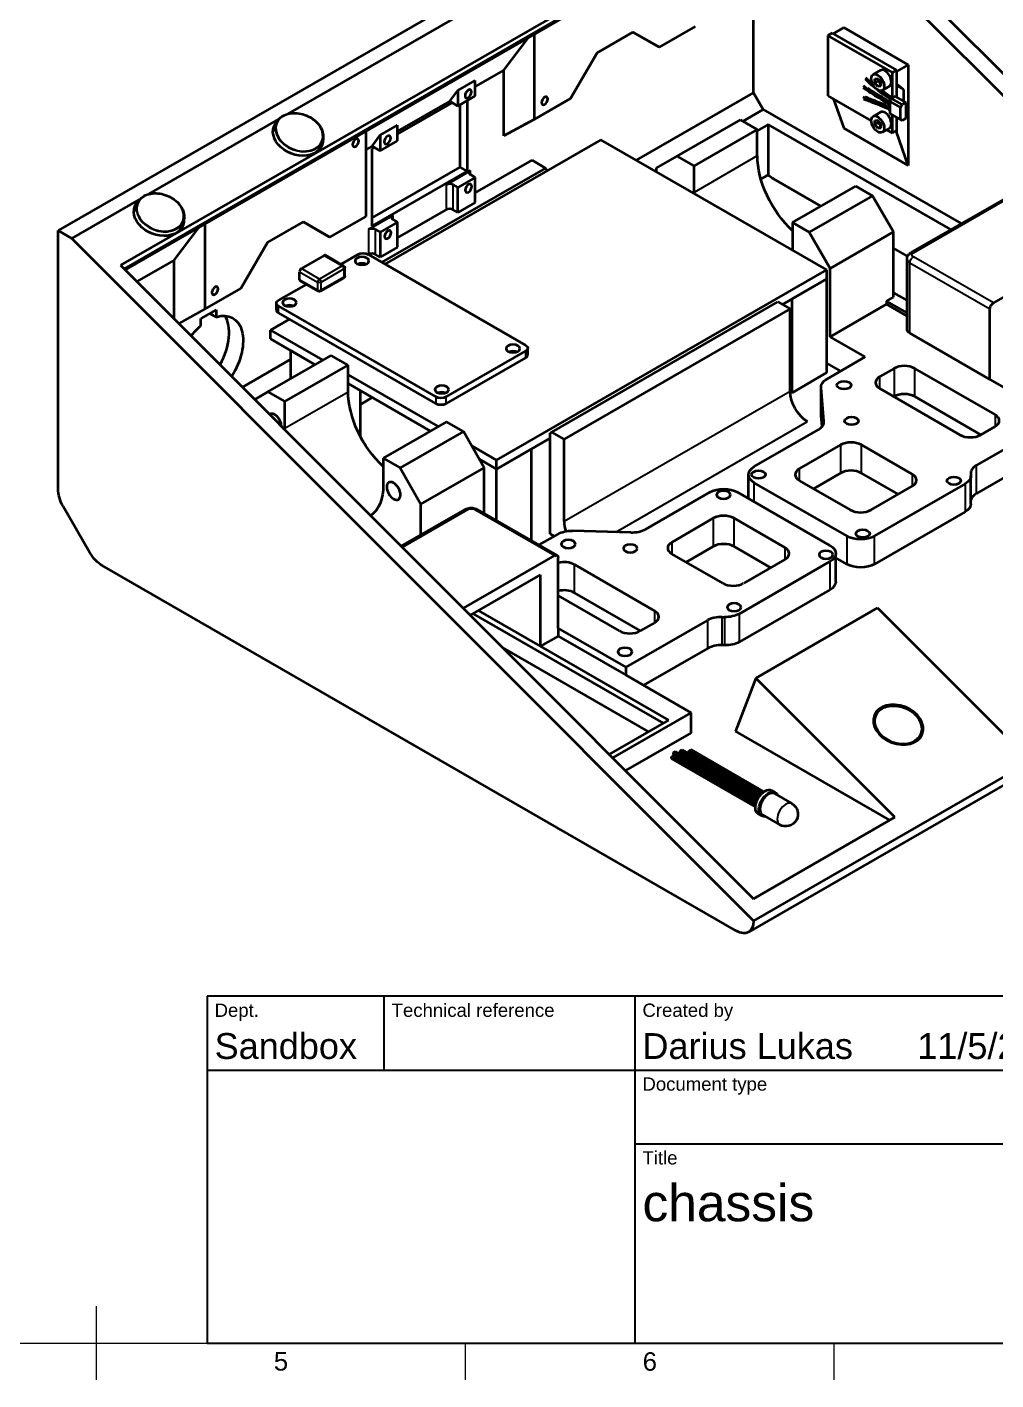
# Model space of a CAD drawing. Header units: millimetres. Extents: x 0 to 420, y 0 to 297.
# Drawn here: x 205.6 to 336.9, y 5 to 188.3 of the extents above; entities that cross this region are included whole.
import ezdxf
from ezdxf.enums import TextEntityAlignment as Align

# ---------------------------------------------------------------- set-up
doc = ezdxf.new("R2010")
doc.units = ezdxf.units.MM
doc.header["$LTSCALE"] = 0.75
for name, color, linetype, lineweight in [('Border', 7, 'Continuous', 25), ('TitleBlock', 7, 'Continuous', 35), ('Visible', 7, 'Continuous', 50), ('Visible Narrow', 7, 'Continuous', 35)]:
    doc.layers.add(name, color=color, linetype=linetype, lineweight=lineweight)
doc.styles.add('FusionTitle', font='')
doc.styles.get('FusionTitle').set_extended_font_data('Arial Unicode MS')

# ---------------------------------------------------------------- blocks, each defined once
blk = doc.blocks.new('ISO_A3_SHEET')
at = {"layer": 'Border'}
for p, q in [((215, 5), (215, 15)), ((20, 10), (410, 10)), ((265, 5), (265, 10)), ((315, 5), (315, 10))]:
    blk.add_line(p, q, dxfattribs=at)
at = {"layer": 'Border', "style": 'FusionTitle'}
for s, p in [('5', (240, 7.5)), ('6', (290, 7.5))]:
    blk.add_text(s, height=2.5, dxfattribs=at).set_placement(p, align=Align.MIDDLE)
blk = doc.blocks.new('ISO_TITLEBLOCK')
at = {"layer": 'TitleBlock'}
for p, q in [((0, 47), (-180, 47)), ((-180, 47), (-180, 0)), ((-156, 37), (-156, 47)), ((-122, 0), (-122, 47)), ((-61, 0), (-61, 47)), ((0, 0), (0, 47)), ((-180, 37), (0, 37)), ((-122, 27), (0, 27)), ((-61, 10), (0, 10)), ((-51, 0), (-51, 10)), ((-15, 0), (-15, 10)), ((-180, 0), (0, 0))]:
    blk.add_line(p, q, dxfattribs=at)
at = {"layer": 'TitleBlock', "style": 'FusionTitle'}
for s, p in [('Dept.', (-179, 46)), ('Technical reference', (-155, 46)), ('Created by', (-121, 46)), ('Approved by', (-60, 46)), ('Document type', (-121, 36)), ('Document status', (-60, 36)), ('Title', (-121, 26)), ('DWG No.', (-60, 26)), ('Rev.', (-60, 9)), ('Date of issue', (-50, 9)), ('Sheet', (-14, 9))]:
    blk.add_text(s, height=1.8, dxfattribs=at).set_placement(p, align=Align.TOP_LEFT)
for tag, p, height in [('DEPT', (-179, 38.5), 3.5), ('TECHNICAL_REFERENCE', (-155, 38.5), 3.5), ('CREATED_BY', (-121, 38.5), 3.5), ('APPROVED_BY', (-60, 38.5), 3.5), ('DOCUMENT_TYPE', (-121, 28.5), 3.5), ('DOCUMENT_STATUS', (-60, 28.5), 3.5), ('TITLE_1', (-121, 16.5), 5), ('TITLE_2', (-121, 9), 5), ('TITLE_3', (-121, 1.5), 5), ('DATE_OF_ISSUE', (-50, 1.5), 3.5)]:
    blk.add_attdef(tag, p, '', height=height, dxfattribs=at)
for tag, p in [('CREATED_DATE', (-62, 38.5)), ('APPROVED_DATE', (-1, 38.5))]:
    blk.add_attdef(tag, text='', height=3.5, dxfattribs=at).set_placement(p, align=Align.RIGHT)
for tag, height, p in [('DRAWING_NUMBER', 5, (-30.5, 16.6)), ('REV', 3.5, (-56, 3.1)), ('SHEET', 3.5, (-7.5, 3.1))]:
    blk.add_attdef(tag, text='', height=height, dxfattribs=at).set_placement(p, align=Align.MIDDLE)

msp = doc.modelspace()

# ---------------------------------------------------------------- linework, layer by layer
at = {"layer": 'Visible', "extrusion": (0.707107, -0.407196, 0.578093)}
for p, q in [((304.06, 215.06, -62.48), (209.78, 160.77, 14.6)), ((305.94, 213.97, -60.94), (398.34, 121.53, -13.04)), ((308.77, 208.17, -56.96), (218.26, 156.05, 17.04)), ((309.17, 207.66, -56.83), (218.74, 155.58, 17.11)), ((308.86, 207.24, -57.5), (218.88, 155.43, 16.06)), ((394.57, 122.33, -12.48), (308.77, 208.17, -56.96)), ((304.06, 179.43, -82.97), (304.06, 201.99, -67.08)), ((240.98, 176.57, -7.83), (277.41, 197.54, -37.61)), ((274.34, 187.37, -30.92), (274.34, 175.82, -39.05)), ((282.84, 184.86, -43.08), (287.71, 187.66, -47.07)), ((291.17, 185.64, -62.83), (287.7, 187.66, -57.16)), ((287.71, 187.66, -47.07), (291.3, 185.59, -52.91)), ((291.3, 185.59, -52.91), (296.21, 188.42, -56.93)), ((314.7, 187.52, -60.37), (314.14, 187.19, -59.91)), ((322.88, 182.15, -52.76), (314.14, 187.19, -59.91)), ((314.14, 187.19, -59.91), (314.14, 179.01, -65.67)), ((314.7, 187.52, -60.37), (323.45, 182.48, -53.23)), ((316.28, 188.25, -61.8), (314.86, 187.43, -60.64)), ((316.28, 188.25, -61.8), (325.03, 183.21, -54.65)), ((270.21, 182.5, -39.41), (273.59, 186.94, -32.14)), ((291.29, 185.59, -52.92), (291.17, 185.64, -62.83)), ((291.29, 185.59, -52.92), (291.3, 185.59, -52.91)), ((279.26, 178.65, -43.07), (282.84, 184.86, -43.08)), ((270.21, 182.5, -39.41), (266.34, 180.27, -36.25)), ((270.21, 173.57, -45.7), (270.21, 182.5, -39.41)), ((321.25, 182.47, -54.54), (320.27, 181.9, -53.74)), ((323.45, 182.48, -53.23), (322.88, 182.15, -52.76)), ((322.88, 178.72, -55.18), (322.88, 182.15, -52.76)), ((325.03, 183.21, -54.65), (323.45, 182.3, -53.36)), ((323.45, 182.48, -53.23), (323.45, 178.83, -55.8)), ((325.03, 183.21, -54.65), (325.03, 169.58, -64.26)), ((262.87, 178.27, -33.41), (263.99, 179.73, -31.02)), ((263.99, 179.73, -31.02), (266.34, 181.09, -32.94)), ((263.99, 179.73, -31.02), (263.99, 177.63, -32.5)), ((266.34, 178.99, -34.42), (266.34, 181.09, -32.94)), ((320.48, 181.33, -53.88), (320.89, 181.37, -53.35)), ((320.48, 180.79, -54.26), (320.48, 181.33, -53.88)), ((320.48, 180.79, -54.26), (320.95, 181.06, -54.65)), ((320.89, 180.28, -54.12), (320.48, 180.79, -54.26)), ((320.89, 181.37, -53.35), (321.3, 180.86, -53.21)), ((320.89, 180.28, -54.12), (321.3, 180.51, -54.46)), ((321.3, 180.32, -53.6), (320.89, 180.28, -54.12)), ((320.95, 181.06, -54.65), (320.95, 181.29, -54.49)), ((321.3, 180.63, -54.53), (320.95, 181.06, -54.65)), ((321.3, 180.86, -53.21), (321.3, 180.32, -53.6)), ((322.49, 180.31, -54.54), (321.51, 179.75, -53.74)), ((323.52, 180.53, -54.7), (323.45, 180.49, -54.64)), ((323.45, 180.4, -56.95), (324.37, 179.88, -56.2)), ((324.37, 179.88, -56.2), (323.52, 180.53, -54.7)), ((324.37, 179.88, -56.2), (324.37, 178.3, -57.31)), ((262.87, 178.27, -33.41), (255.81, 174.2, -27.63)), ((255.81, 173.83, -27.9), (263.2, 178.08, -33.94)), ((262.87, 178.27, -33.41), (263.99, 177.63, -32.5)), ((263.99, 177.63, -32.5), (266.34, 178.99, -34.42)), ((265.23, 178.35, -36.24), (265.23, 168.81, -42.95)), ((274.34, 175.82, -39.05), (279.26, 178.65, -43.07)), ((288.18, 170.29, -69.99), (304.06, 179.43, -82.97)), ((304.06, 179.43, -82.97), (305.38, 177.14, -82.96)), ((314.14, 179.01, -65.67), (320.02, 175.62, -60.87)), ((314.9, 178.57, -66.93), (316.28, 174.61, -71.4)), ((322.78, 178.66, -54.18), (322.55, 178.25, -54.18)), ((322.55, 178.25, -54.18), (323.99, 177.42, -53)), ((322.55, 178.25, -54.18), (322.55, 176.62, -55.33)), ((323.26, 178.93, -54.57), (322.78, 178.66, -54.18)), ((324.22, 177.83, -53.01), (322.78, 178.66, -54.18)), ((323.26, 178.93, -54.57), (324.7, 178.11, -53.39)), ((323.99, 177.42, -53), (324.22, 177.83, -53.01)), ((324.7, 178.11, -53.39), (324.22, 177.83, -53.01)), ((324.7, 178.11, -53.39), (324.7, 175.93, -54.93)), ((264.29, 169.36, -43.72), (264.29, 177.8, -37.77)), ((302.66, 175.57, -80.74), (305.38, 177.14, -82.96)), ((305.38, 177.14, -82.96), (332.21, 161.69, -61.03)), ((321.26, 176.79, -58.53), (320.28, 176.23, -57.73)), ((323.99, 175.79, -54.15), (322.55, 176.62, -55.33)), ((322.55, 176.62, -55.33), (322.78, 176.49, -55.71)), ((322.78, 176.49, -55.71), (324.22, 175.66, -54.54)), ((322.88, 173.97, -58.53), (322.88, 176.43, -56.8)), ((323.45, 176.1, -57.72), (323.45, 174.3, -58.99)), ((323.99, 175.79, -54.15), (323.99, 177.42, -53)), ((222.13, 165.71, 7.58), (239.7, 175.83, -6.78)), ((239.35, 175.26, -5.26), (238.95, 174.24, -6.45)), ((251.53, 162.68, -20.4), (251.53, 174.23, -12.27)), ((253.45, 173.67, -22.4), (255.81, 175.02, -24.33)), ((255.81, 172.92, -25.81), (255.81, 175.02, -24.33)), ((274.34, 175.82, -39.06), (270.21, 173.57, -45.7)), ((274.34, 175.82, -39.06), (274.34, 175.82, -39.05)), ((293.71, 170.84, -48.33), (302.29, 175.78, -55.35)), ((304.57, 174.47, -53.48), (295.99, 169.53, -46.46)), ((302.29, 175.78, -55.35), (304.57, 174.47, -53.48)), ((306.05, 175.14, -80.13), (304.57, 174.29, -78.93)), ((304.57, 170.86, -56.02), (304.57, 174.47, -53.48)), ((306.05, 175.14, -80.13), (306.05, 168.29, -84.96)), ((330.81, 160.88, -59.89), (306.05, 175.14, -80.13)), ((316.28, 174.61, -71.4), (325.02, 169.58, -64.25)), ((320.49, 175.66, -57.87), (320.9, 175.7, -57.34)), ((320.49, 175.11, -58.25), (320.49, 175.66, -57.87)), ((320.49, 175.11, -58.25), (320.96, 175.39, -58.64)), ((320.9, 174.61, -58.11), (320.49, 175.11, -58.25)), ((320.9, 175.7, -57.34), (321.3, 175.19, -57.2)), ((320.9, 174.61, -58.11), (321.3, 174.84, -58.44)), ((321.3, 174.64, -57.58), (320.9, 174.61, -58.11)), ((320.96, 175.39, -58.64), (320.96, 175.62, -58.47)), ((321.3, 174.96, -58.52), (320.96, 175.39, -58.64)), ((321.3, 175.19, -57.2), (321.3, 174.64, -57.58)), ((322.5, 174.64, -58.53), (321.52, 174.07, -57.73)), ((322.11, 174.42, -59.16), (322.88, 173.97, -58.53)), ((323.45, 174.3, -58.99), (322.88, 173.97, -58.53)), ((323.44, 174.12, -59.12), (323.29, 174.21, -59.25)), ((323.44, 174.3, -59), (323.44, 174.12, -59.12)), ((324.22, 175.66, -54.54), (323.99, 175.79, -54.15)), ((324.7, 175.93, -54.93), (324.22, 175.66, -54.54)), ((245.59, 172.83, -5.26), (245.2, 171.81, -6.45)), ((252.34, 172.21, -24.79), (253.45, 173.67, -22.4)), ((253.45, 173.67, -22.4), (253.45, 171.56, -23.88)), ((253.45, 171.56, -23.88), (255.81, 172.92, -25.81)), ((283.37, 173.06, -56.65), (254.09, 156.2, -32.71)), ((314.01, 155.42, -31.59), (283.37, 173.06, -56.65)), ((325.02, 169.58, -64.25), (323.44, 174.12, -59.12)), ((252.34, 172.21, -24.79), (251.53, 171.74, -24.13)), ((252.34, 172.21, -24.79), (253.45, 171.56, -23.88)), ((252.34, 171.83, -25.06), (252.67, 172.02, -25.33)), ((252.34, 161.39, -32.41), (252.34, 171.83, -25.06)), ((290.88, 169.2, -52.94), (293.71, 170.84, -48.33)), ((295.99, 169.53, -46.46), (293.71, 170.84, -48.33)), ((252.34, 162.48, -33.95), (264.29, 169.36, -43.72)), ((265.23, 168.81, -42.95), (252.34, 161.39, -32.41)), ((275.87, 169.23, -51.21), (253.67, 156.45, -33.06)), ((262.4, 166.97, -40.79), (265.7, 168.87, -43.49)), ((265.23, 168.81, -42.95), (264.29, 169.36, -43.72)), ((266.34, 165.85, -46.41), (274.05, 170.28, -52.7)), ((274.05, 170.28, -52.7), (275.87, 169.23, -51.21)), ((276.08, 168.87, -51.21), (275.87, 169.23, -51.21)), ((290.88, 169.2, -52.94), (290.88, 168.73, -53.27)), ((295.99, 165.92, -49), (295.99, 169.53, -46.46)), ((325.03, 169.58, -64.26), (325.02, 169.58, -64.25)), ((263.34, 166.97, -40.79), (263.99, 166.6, -40.27)), ((266.34, 167.96, -42.2), (263.99, 166.6, -40.27)), ((265.7, 168.33, -42.72), (266.34, 167.96, -42.2)), ((266.34, 164.56, -44.58), (266.34, 167.96, -42.2)), ((305.05, 167.71, -84.14), (306.05, 168.29, -84.96)), ((313.19, 164.06, -79.22), (306.75, 167.76, -84.48)), ((263.99, 163.21, -42.66), (263.99, 166.6, -40.27)), ((309.34, 161.84, -35.55), (317.92, 166.78, -42.57)), ((320.2, 165.47, -40.7), (311.62, 160.53, -33.68)), ((317.92, 166.78, -42.57), (320.2, 165.47, -40.7)), ((323.03, 160.57, -40.69), (320.2, 165.47, -40.7)), ((340.45, 166.43, -47.61), (325.4, 157.77, -35.31)), ((211.66, 159.68, 16.14), (220.84, 164.97, 8.63)), ((220.49, 164.4, 10.16), (220.1, 163.38, 8.96)), ((255.81, 159.78, -37.79), (262.4, 163.58, -43.18)), ((263.99, 163.21, -42.66), (263.34, 163.58, -43.18)), ((266.34, 164.56, -44.58), (263.99, 163.21, -42.66)), ((226.74, 161.97, 10.16), (226.34, 160.95, 8.96)), ((229.66, 161.63, 5.61), (229.66, 150.09, -2.52)), ((238.15, 159.13, -6.55), (243.03, 161.93, -10.54)), ((246.49, 159.91, -26.3), (243.01, 161.92, -20.63)), ((243.03, 161.93, -10.54), (246.61, 159.85, -16.38)), ((246.61, 159.85, -16.38), (251.53, 162.68, -20.4)), ((251.87, 160.9, -32.18), (255.17, 162.8, -34.88)), ((255.81, 161.89, -33.58), (253.45, 160.53, -31.66)), ((255.17, 162.26, -34.11), (255.81, 161.89, -33.58)), ((255.81, 158.5, -35.97), (255.81, 161.89, -33.58)), ((309.34, 161.84, -35.55), (309.34, 158.23, -38.09)), ((311.62, 160.53, -33.68), (309.34, 161.84, -35.55)), ((209.78, 125.71, -10.1), (209.78, 160.77, 14.6)), ((209.78, 160.77, 14.6), (211.66, 159.68, 16.14)), ((304.06, 67.23, 64.03), (211.66, 159.68, 16.14)), ((225.53, 156.76, -2.87), (228.91, 161.2, 4.39)), ((246.61, 159.85, -16.38), (246.49, 159.91, -26.3)), ((246.61, 159.85, -16.38), (246.61, 159.85, -16.38)), ((252.81, 160.9, -32.18), (253.45, 160.53, -31.66)), ((253.45, 160.53, -31.66), (253.45, 157.14, -34.04)), ((311.62, 160.53, -33.68), (314.45, 155.63, -33.67)), ((314.45, 155.63, -33.67), (323.03, 160.57, -40.69)), ((323.03, 151.74, -46.91), (323.03, 160.57, -40.69)), ((352.09, 159.88, -37.98), (336.57, 150.95, -25.29)), ((234.57, 152.92, -6.54), (238.15, 159.13, -6.55)), ((255.81, 158.5, -35.97), (253.45, 157.14, -34.04)), ((324.95, 157.28, -69.6), (323.03, 158.39, -71.17)), ((218.26, 156.05, 17.04), (304.06, 70.21, 61.52)), ((225.53, 156.76, -2.87), (220.46, 153.85, 1.27)), ((225.53, 148.78, -8.5), (225.53, 156.76, -2.87)), ((245.86, 157.38, -27.05), (242.76, 155.59, -24.51)), ((248.47, 155.99, -25.24), (246.03, 157.4, -27.24)), ((250.43, 157.5, -30.73), (248.14, 156.18, -28.86)), ((273.15, 145.23, -13.31), (251.84, 157.5, -30.73)), ((251.85, 157.5, -34.55), (251.87, 157.51, -34.57)), ((253.45, 157.14, -34.04), (252.81, 157.51, -34.57)), ((324.87, 147.38, -41.65), (324.87, 156.92, -34.93)), ((242.52, 154.08, -25.28), (242.52, 155.18, -24.51)), ((248.47, 154.31, -26.02), (245.37, 152.52, -23.48)), ((248.64, 154.59, -26.02), (248.64, 155.7, -25.24)), ((269.22, 129.63, 5.02), (314.01, 155.42, -31.59)), ((307.98, 150.74, -27.51), (314.01, 154.21, -32.44)), ((309.29, 151.5, -28.59), (314.01, 154.21, -32.44)), ((314.01, 154.21, -32.44), (314.01, 155.42, -31.59)), ((314.01, 141.5, -41.4), (314.01, 154.21, -32.44)), ((314.45, 146.36, -40.2), (314.45, 155.63, -33.67)), ((229.66, 150.09, -2.52), (234.57, 152.92, -6.54)), ((243.4, 153.46, -24.98), (239.68, 151.31, -21.94)), ((245.03, 152.52, -23.48), (242.59, 153.92, -25.48)), ((323.03, 152.33, -47.75), (324.87, 151.27, -46.25)), ((239.38, 150.01, -22), (239.38, 150.91, -21.36)), ((239.68, 150.5, -20.78), (260.98, 138.23, -3.36)), ((276.72, 133.45, -0.42), (307.36, 151.1, -25.47)), ((307.36, 151.1, -25.47), (309.01, 150.15, -24.12)), ((309.29, 138.78, -37.54), (309.29, 151.5, -28.59)), ((314.45, 146.36, -40.2), (322.09, 150.76, -46.45)), ((322.09, 151.2, -46.14), (323.03, 151.74, -46.91)), ((324.87, 149.6, -43.87), (322.09, 151.2, -46.14)), ((322.09, 151.2, -46.14), (322.09, 150.76, -46.45)), ((322.09, 150.76, -46.45), (324.87, 149.16, -44.17)), ((229.65, 150.09, -2.52), (226.14, 148.17, -8.18)), ((231.21, 150.02, -14.58), (229.13, 148.82, -12.88)), ((229.13, 147.85, -13.57), (229.13, 148.82, -12.88)), ((229.65, 150.09, -2.52), (229.66, 150.09, -2.52)), ((230.36, 149.53, -15.95), (231.21, 149.04, -15.26)), ((231.21, 150.02, -14.58), (231.21, 149.04, -15.26)), ((241.15, 148.75, -22.13), (238.58, 147.27, -20.03)), ((260.98, 137.33, -4), (239.68, 149.6, -21.42)), ((309.01, 150.15, -24.12), (278.37, 132.5, 0.93)), ((309.01, 138.96, -32), (309.01, 150.15, -24.12)), ((336.1, 140.59, -32.01), (336.1, 150.13, -25.29)), ((238.58, 146.07, -20.88), (238.58, 147.27, -20.03)), ((238.58, 147.27, -20.03), (245.68, 143.18, -14.23)), ((325.26, 146.84, -40.87), (336.1, 140.59, -32.01)), ((238.58, 146.07, -20.88), (244.64, 142.58, -15.93)), ((319.2, 143.62, -36.31), (314.45, 146.36, -40.2)), ((234.77, 139.53, -26.33), (241.33, 143.31, -31.69)), ((238.23, 138.89, -2.97), (246.81, 143.84, -9.99)), ((241.33, 144.49, -18.63), (244.64, 142.58, -15.93)), ((241.33, 140.68, -21.31), (241.33, 144.49, -18.63)), ((249.1, 142.52, -8.12), (246.81, 143.84, -9.99)), ((262.4, 138.23, -3.36), (273.15, 144.42, -12.15)), ((273.15, 143.52, -12.79), (262.4, 137.33, -4)), ((273.44, 143.93, -13.36), (273.44, 144.83, -12.73)), ((314, 140.62, -32.05), (319.2, 143.62, -36.31)), ((240.51, 137.58, -1.1), (249.1, 142.52, -8.12)), ((249.1, 138.91, -10.67), (249.1, 142.52, -8.12)), ((249.1, 141.22, -11.44), (261.31, 134.18, -1.45)), ((314.01, 141.5, -41.4), (309.29, 138.78, -37.54)), ((315.89, 141.72, -41.71), (314.01, 142.8, -43.25)), ((323.1, 142.07, -34.1), (321.17, 140.96, -32.53)), ((336.79, 135.81, -25.22), (325.93, 142.07, -34.1)), ((249.1, 140.02, -12.28), (260.27, 133.58, -3.15)), ((313.21, 135.72, -33.2), (313.21, 139.54, -30.51)), ((313.6, 134.91, -23.95), (313.22, 139.46, -30.41)), ((336.1, 140.59, -32.01), (345.31, 135.29, -24.48)), ((236.44, 137.86, -5.88), (238.23, 138.89, -2.97)), ((238.23, 138.89, -2.97), (240.51, 137.58, -1.1)), ((240.51, 133.97, -3.65), (240.51, 137.58, -1.1)), ((250.76, 132.85, -26.82), (250.76, 139.06, -22.45)), ((252.38, 138.13, -36.61), (250.76, 137.2, -35.29)), ((309.29, 138.78, -37.54), (309.01, 138.95, -37.78)), ((321.17, 139.33, -30.22), (332.04, 133.07, -21.34)), ((323.1, 138.25, -36.79), (323.07, 138.24, -36.77)), ((334.89, 133.09, -29.46), (325.93, 138.25, -36.79)), ((262.44, 134.84, 2.79), (253.86, 129.89, 9.81)), ((264.73, 133.52, 4.66), (262.44, 134.84, 2.79)), ((313.34, 134.18, -31), (313.22, 135.65, -33.1)), ((345.31, 135.29, -24.48), (334.28, 128.94, -15.47)), ((334.86, 133.07, -21.34), (336.79, 134.18, -22.91)), ((264.73, 133.52, 4.66), (256.14, 128.58, 11.67)), ((267.55, 128.62, 4.66), (264.73, 133.52, 4.66)), ((269.22, 128.43, 4.17), (276.48, 132.61, -1.76)), ((276.48, 133.32, -0.8), (276.72, 133.45, -0.42)), ((276.48, 119.67, -10.41), (276.48, 133.32, -0.8)), ((278.37, 132.5, 0.93), (276.72, 133.45, -0.42)), ((278.37, 121.31, -6.95), (278.37, 132.5, 0.93)), ((304.15, 128.76, -15.21), (312.82, 133.75, -22.3)), ((265.85, 131.57, 2.26), (269.22, 129.63, 5.02)), ((269.22, 128.43, 4.17), (273.94, 131.14, 0.32)), ((273.94, 118.74, -8.41), (273.94, 131.14, 0.32)), ((315.86, 131.7, -19.39), (310.28, 128.49, -14.83)), ((325.56, 127.74, -13.77), (318.69, 131.7, -19.39)), ((345.31, 131.48, -27.17), (334.28, 125.13, -18.15)), ((253.86, 129.89, 9.81), (256.14, 128.58, 11.67)), ((253.86, 129.89, 9.81), (253.86, 126.28, 7.26)), ((256.14, 128.58, 11.67), (258.97, 123.68, 11.68)), ((258.97, 123.68, 11.68), (267.55, 128.62, 4.66)), ((266.89, 129.77, 2.27), (269.22, 128.43, 4.17)), ((266.89, 129.77, 2.27), (269.22, 128.43, 4.17)), ((267.55, 122.42, 0.29), (267.55, 128.62, 4.66)), ((269.22, 128.43, 4.17), (269.22, 129.63, 5.02)), ((269.22, 121.46, -0.74), (269.22, 128.43, 4.17)), ((303.37, 124.43, -15.96), (303.37, 127.68, -13.67)), ((316.69, 119.37, -1.88), (304.15, 126.59, -12.13)), ((310.28, 126.86, -12.52), (317.16, 122.9, -6.89)), ((315.86, 127.89, -22.08), (312.18, 125.77, -19.07)), ((323.67, 125.02, -18), (318.69, 127.89, -22.08)), ((333.51, 127.78, -13.82), (333.52, 127.61, -13.57)), ((333.52, 123.72, -16.16), (333.52, 127.53, -13.47)), ((298.12, 125.29, -10.28), (289.45, 120.29, -3.19)), ((314.42, 118.07, -0.03), (301.89, 125.29, -10.28)), ((319.99, 122.9, -6.89), (325.56, 126.11, -11.45)), ((332.74, 126.45, -11.93), (320.46, 119.37, -1.88)), ((210.47, 123.39, -10.89), (214.09, 117.12, -10.88)), ((256.31, 117.98, 21.17), (264.98, 122.97, 14.08)), ((258.97, 119.51, 8.75), (258.97, 123.68, 11.68)), ((266.59, 122.97, 14.08), (277.43, 116.73, 22.95)), ((293.01, 118.54, -0.71), (298.59, 121.76, -5.27)), ((301.42, 121.76, -5.27), (308.29, 117.8, 0.35)), ((398.34, 121.53, -13.04), (304.06, 67.23, 64.03)), ((332.74, 122.63, -14.61), (320.46, 115.56, -4.57)), ((277.52, 119.62, -2.23), (274.97, 118.15, -0.15)), ((277.05, 119.35, -9.95), (276.48, 119.67, -10.41)), ((287.43, 119.85, -2.56), (279.53, 120.07, -2.87)), ((397.65, 119.98, -14.97), (303.37, 65.69, 62.11)), ((298.59, 117.94, -7.96), (294.91, 115.82, -4.95)), ((306.4, 115.07, -3.88), (301.42, 117.94, -7.96)), ((264.72, 109.57, 33.45), (277.1, 116.7, 23.33)), ((277.57, 106.89, 15.84), (277.57, 116.42, 22.56)), ((299.89, 112.96, 7.23), (293.01, 116.92, 1.6)), ((302.14, 108.82, 13.1), (314.42, 115.9, 3.05)), ((308.29, 116.17, 2.67), (302.72, 112.96, 7.23)), ((315.2, 113.17, -1.18), (315.2, 116.98, 1.51)), ((316.69, 115.56, -4.57), (315.2, 116.41, -5.78)), ((301.72, 65.85, 60.2), (215.75, 115.36, -10.08)), ((265.67, 108.62, 31.62), (275.18, 114.1, 23.84)), ((275.18, 104.42, 17.03), (275.18, 114.1, 23.84)), ((279.77, 115.48, 3.64), (290.63, 109.23, 12.52)), ((314.42, 112.08, 0.37), (302.14, 105.01, 10.41)), ((285.88, 106.49, 16.4), (277.57, 111.28, 9.61)), ((288.73, 106.51, 8.28), (279.77, 111.67, 0.95)), ((266.03, 108.82, 9.85), (291.81, 93.98, 30.93)), ((275.18, 104.42, 17.03), (266.78, 109.26, 10.16)), ((299.82, 108.38, 13.72), (300.12, 108.37, 13.73)), ((304.37, 100.11, 36.07), (320.87, 109.61, 22.58)), ((320.87, 109.61, 22.58), (339.73, 90.75, 32.35)), ((286.78, 101.58, 23.37), (277.57, 106.89, 15.84)), ((277.57, 106.89, 15.84), (277.57, 105.8, 15.07)), ((286.78, 101.58, 23.37), (297.81, 107.93, 14.36)), ((290.63, 107.6, 14.83), (288.7, 106.49, 16.4)), ((277.57, 105.8, 15.07), (275.18, 104.42, 17.03)), ((277.57, 105.8, 15.07), (286.78, 100.49, 22.6)), ((300.12, 104.56, 11.04), (299.82, 104.57, 11.03)), ((270.08, 104.2, 11.55), (289.82, 92.83, 27.69)), ((292.56, 94.41, 31.24), (275.18, 104.42, 17.03)), ((297.81, 104.12, 11.67), (289.15, 99.13, 18.75)), ((286.78, 100.49, 22.6), (286.78, 101.58, 23.37)), ((286.78, 100.49, 22.6), (295.6, 95.41, 29.81)), ((304.37, 100.11, 36.07), (301.6, 92.9, 27.6)), ((323.23, 81.24, 45.84), (304.37, 100.11, 36.07)), ((284.98, 89.3, 38.5), (295.6, 95.41, 29.81)), ((295.6, 92.69, 27.9), (295.6, 95.41, 29.81)), ((284.5, 89.77, 37.83), (292.56, 94.41, 31.24)), ((320.54, 94.96, 35), (320.3, 94.35, 34.28)), ((295.6, 92.69, 27.9), (286.71, 87.57, 35.17)), ((322.53, 80.84, 44.71), (301.6, 92.9, 27.6)), ((326.79, 92.53, 35), (326.55, 91.92, 34.28)), ((293.2, 90.02, 41.93), (293.46, 90.17, 41.72)), ((304.52, 83.5, 51.18), (293.2, 90.02, 41.93)), ((293.2, 89.76, 41.75), (293.2, 90.02, 41.93)), ((304.63, 83.73, 50.86), (293.46, 90.17, 41.72)), ((294.11, 90.23, 41.64), (294.37, 90.37, 41.43)), ((304.83, 84.05, 50.4), (294.11, 90.23, 41.64)), ((294.11, 89.96, 41.46), (294.11, 90.23, 41.64)), ((304.71, 83.86, 50.12), (294.11, 89.96, 41.46)), ((304.98, 84.26, 50.11), (294.37, 90.37, 41.43)), ((295.29, 90.27, 41.58), (295.55, 90.42, 41.37)), ((305.25, 84.54, 49.72), (295.29, 90.27, 41.58)), ((295.29, 90.01, 41.39), (295.29, 90.27, 41.58)), ((305.08, 84.37, 49.4), (295.29, 90.01, 41.39)), ((305.47, 84.71, 49.47), (295.55, 90.42, 41.37)), ((292.92, 89.46, 42.74), (293.18, 89.6, 42.53)), ((304.33, 82.88, 52.06), (292.92, 89.46, 42.74)), ((292.92, 89.19, 42.55), (292.92, 89.46, 42.74)), ((304.31, 82.64, 51.86), (292.92, 89.19, 42.55)), ((304.39, 83.14, 51.7), (293.18, 89.6, 42.53)), ((304.44, 83.29, 50.93), (293.2, 89.76, 41.75)), ((306.99, 84.62, 51.59), (306.52, 84.89, 51.21)), ((306.9, 84.45, 51.59), (309.25, 83.1, 53.51)), ((304.06, 70.21, 61.52), (323.23, 81.24, 45.84)), ((305.16, 81.43, 51.59), (304.69, 81.7, 51.21)), ((305.25, 81.59, 51.59), (307.6, 80.24, 53.51)), ((304.06, 67.21, 64.02), (304.06, 67.23, 64.03))]:
    msp.add_line(p, q, dxfattribs=at)
at = {"layer": 'Visible', "extrusion": (-0.707107, -0.407196, 0.578093)}
for centre in [(3.44, 169.07, -331.6), (8.35, 164.18, -331.6)]:
    msp.add_circle(centre, 1.24, dxfattribs=at)
at = {"layer": 'Visible', "extrusion": (-0.707107, 0.407196, -0.578093)}
for centre, radius in [((-287.8, -108.2, -95.55), 0.627), ((-292.15, -118.5, -99.82), 0.6), ((-274.44, -85.02, -99.82), 0.6), ((-276.91, -97.16, -95.55), 0.627), ((-276.72, -119.28, -95.55), 0.627), ((-265.84, -108.33, -95.55), 0.627), ((-247.55, -73.73, -99.82), 0.6)]:
    msp.add_circle(centre, radius, dxfattribs=at)
at = {"layer": 'Visible', "extrusion": (-2e-16, -0.817547, -0.575862)}
for centre, radius in [((250.98, -114.34, -111.07), 0.943), ((241.16, -104.52, -111.07), 0.943), ((271.45, -93.7, -111.07), 0.943), ((261.8, -84.05, -111.07), 0.943), ((299.98, -79.96, -96.51), 0.94), ((278.96, -68.38, -96.51), 0.967), ((287.36, -67.35, -96.51), 0.94), ((313.88, -65.85, -96.51), 0.94), ((301.42, -53.49, -96.51), 0.94), ((286.63, -43.01, -96.51), 0.967)]:
    msp.add_circle(centre, radius, dxfattribs=at)
at = {"layer": 'Visible', "extrusion": (2e-16, 0.817547, 0.575862)}
for centre, radius in [((-316.33, -105.75, 96.51), 0.967), ((-317.35, -97.34, 96.51), 0.94), ((-304.74, -84.73, 96.51), 0.94), ((-331.22, -83.28, 96.51), 0.94), ((-318.86, -70.82, 96.51), 0.94)]:
    msp.add_circle(centre, radius, dxfattribs=at)
at = {"layer": 'Visible', "extrusion": (0.707107, 0.407196, -0.578093)}
msp.add_circle((-18.65, 170.94, 226.73), 1.32, dxfattribs=at)
at = {"layer": 'Visible', "extrusion": (-0.243823, -0.626999, -0.739881)}
msp.add_circle((267.68, -127.89, -163.67), 3.48, dxfattribs=at)
at = {"layer": 'Visible', "extrusion": (-0.707107, -0.407196, 0.578093)}
for centre, radius, start, end in [((3.44, 169.07, -332.99), 1.24, 360, 180), ((8.35, 164.18, -332.99), 1.24, 360, 180), ((36.14, 171.14, -250.25), 3.33, 225.1108, 250.7798)]:
    msp.add_arc(centre, radius, start, end, dxfattribs=at)
at = {"layer": 'Visible', "extrusion": (-0.243823, -0.626999, -0.739881)}
for centre, radius, start, end in [((162.91, -188.57, -163.67), 3.5, 341.1347, 198.8653), ((162.91, -188.57, -162.67), 3.5, 187.4634, 196.835), ((162.91, -188.57, -162.67), 3.5, 343.165, 352.5366), ((149.27, -165.66, -163.67), 3.5, 341.1347, 198.8653), ((149.27, -165.66, -162.67), 3.5, 187.4634, 196.835), ((149.27, -165.66, -162.67), 3.5, 343.165, 352.5366), ((267.68, -127.89, -161.9), 3.48, 193.331, 195.9039), ((267.68, -127.89, -161.9), 3.48, 344.0961, 346.669)]:
    msp.add_arc(centre, radius, start, end, dxfattribs=at)
at = {"layer": 'Visible', "extrusion": (0.707107, 0.407196, -0.578093)}
for centre, radius, start, end in [((-10.59, 162.85, 317.33), 9.44, 241.536, 314.8892), ((-5.34, 135.49, 334.05), 3.33, 224.8892, 242.1701), ((-10.59, 162.85, 305.19), 9.44, 313.9587, 314.8892), ((-10.59, 162.85, 305.19), 9.44, 134.8892, 135.8197), ((-10.59, 162.85, 238.87), 9.44, 241.536, 314.8892), ((-36.14, 171.14, 293.59), 3.33, 224.8892, 314.8892), ((-2.52, 154.75, 226.73), 1.32, 356.3349, 133.7848), ((-10.59, 162.85, 226.73), 9.44, 313.5365, 314.8892), ((1.9, 135.48, 205.36), 3.33, 269.8892, 314.8892), ((-10.59, 162.85, 226.73), 9.44, 134.8892, 176.5832), ((-5.34, 135.49, 205.36), 3.33, 224.8892, 269.8892), ((-91.16, 221.61, 205.36), 3.31, 134.8892, 224.8892)]:
    msp.add_arc(centre, radius, start, end, dxfattribs=at)
at = {"layer": 'Visible', "extrusion": (-8.3e-15, 0.817547, 0.575862)}
msp.add_arc((-266.17, -132.33, 113.01), 0.667, 315, 45, dxfattribs=at)
at = {"layer": 'Visible', "extrusion": (2e-16, 0.817547, 0.575862)}
for centre, radius, start, end in [((-262.87, -129.03, 113.01), 0.667, 225, 315), ((-262.87, -129.03, 108.87), 0.667, 225, 315), ((-255.64, -121.79, 113.01), 0.667, 315, 45), ((-252.34, -118.49, 113.01), 0.667, 225, 315), ((-250.98, -114.34, 109.97), 0.943, 235.8669, 304.1331), ((-252.34, -118.49, 108.87), 0.667, 225, 315), ((-241.16, -104.52, 109.97), 0.943, 235.8669, 304.1331), ((-240.38, -104.37, 109.97), 1, 0, 45), ((-271.45, -93.7, 109.97), 0.943, 235.8669, 304.1331), ((-272.44, -93.81, 109.97), 1, 135, 180), ((-324.51, -108.27, 96.51), 2, 225, 315), ((-322.59, -106.35, 96.51), 2, 315, 45), ((-261.8, -84.05, 109.97), 0.943, 235.8669, 304.1331), ((-324.51, -108.27, 91.84), 2, 225, 315), ((-261.69, -83.06, 109.97), 1, 45, 135), ((-335.37, -97.41, 96.51), 2, 135, 225), ((-310.94, -97.14, 96.51), 2.67, 135, 182.7665), ((-317.27, -90.28, 96.51), 2, 225, 315), ((-333.45, -95.49, 96.51), 2, 45, 135), ((-311.7, -84.7, 96.51), 2, 315, 45), ((-317.27, -90.28, 91.84), 2, 225, 315), ((-336.17, -85.01, 96.51), 2.67, 315, 2.7665), ((-324.15, -83.4, 96.51), 2, 135, 225), ((-336.17, -85.01, 91.84), 2.67, 315, 352.8342), ((-318.57, -77.82, 96.51), 2, 45, 135), ((-300, -73.01, 96.51), 2, 225, 315), ((-287.56, -73.77, 96.51), 2.67, 87.2335, 135), ((-294.42, -67.43, 96.51), 2, 315, 45), ((-300, -73.01, 91.84), 2, 225, 315), ((-306.88, -66.13, 96.51), 2, 135, 225), ((-278.35, -62.11, 96.51), 2, 225, 292.9869), ((-278.35, -62.11, 91.84), 2, 225, 292.9869), ((-301.3, -60.55, 96.51), 2, 45, 135), ((-289.21, -51.25, 96.51), 2, 135, 225), ((-299.69, -48.53, 96.51), 2.67, 267.2335, 315), ((-287.29, -49.33, 96.51), 2, 45, 135), ((-299.69, -48.53, 91.84), 2.67, 267.2335, 315)]:
    msp.add_arc(centre, radius, start, end, dxfattribs=at)
at = {"layer": 'Visible', "extrusion": (-2e-16, -0.817547, -0.575862)}
for centre, radius, start, end in [((251.13, -115.11, -111.07), 1, 225, 315), ((240.38, -104.37, -111.07), 1, 135, 225), ((326.2, -118.92, -96.51), 1.33, 135, 180), ((272.44, -93.81, -111.07), 1, 315, 45), ((315.88, -105.3, -96.51), 2.67, 177.2335, 225), ((261.69, -83.06, -111.07), 1, 45, 135), ((315.88, -105.3, -91.84), 2.67, 177.2335, 180), ((306.04, -84.7, -96.51), 2.67, 135, 225), ((330.86, -84.45, -96.51), 2.67, 357.2335, 45), ((300, -78.66, -96.51), 2.67, 225, 315), ((330.86, -84.45, -91.84), 2.67, 360, 45), ((279.4, -68.82, -96.51), 2.67, 225, 272.7665), ((318.57, -72.17, -96.51), 2.67, 45, 135), ((312.54, -66.13, -96.51), 2.67, 315, 45), ((318.57, -72.17, -91.84), 2.67, 45, 135), ((312.54, -66.13, -91.84), 2.67, 360, 45), ((300.25, -53.85, -96.51), 2.67, 45, 92.7665), ((300.25, -53.85, -91.84), 2.67, 45, 92.7665)]:
    msp.add_arc(centre, radius, start, end, dxfattribs=at)
at = {"layer": 'Visible', "extrusion": (0.707107, -0.407196, 0.578093)}
for centre, radius, start, end in [((258.84, -100.07, 94.13), 0.333, 360, 44.8892), ((255.74, -96.96, 94.13), 0.333, 44.8892, 134.8892), ((254.78, -97.91, 94.13), 0.333, 134.8892, 180), ((238.92, -88.81, 91.31), 6.63, 272.3361, 343.5179), ((224.69, -87.29, 212.45), 1.65, 360, 180)]:
    msp.add_arc(centre, radius, start, end, dxfattribs=at)
at = {"layer": 'Visible', "extrusion": (1e-15, -3.9e-15, -1)}
msp.add_arc((-248.31, 155.7, 25.24), 0.333, 119.936, 180, dxfattribs=at)
at = {"layer": 'Visible', "extrusion": (3e-15, -1.5e-15, -1)}
msp.add_arc((-248.31, 154.59, 26.02), 0.333, 180, 240.064, dxfattribs=at)
at = {"layer": 'Visible', "extrusion": (2.9e-15, -2.2e-15, -1)}
msp.add_arc((-245.2, 152.81, 23.48), 0.333, 240.064, 299.936, dxfattribs=at)
at = {"layer": 'Visible', "extrusion": (-0.707107, 0.407196, -0.578093)}
for centre, radius, start, end in [((-298.3, -146.18, -161.91), 0.667, 45.1108, 135.1108), ((-238.92, -88.81, -93.98), 6.63, 147.8848, 272.7273), ((-238.92, -88.81, -93.98), 6.63, 104.9806, 122.3368), ((-238.94, -86.59, -161.91), 0.667, 135.1108, 225.1108), ((-224.69, -87.29, -211.78), 1.84, 0, 180), ((-224.69, -87.29, -212.45), 1.84, 333.7327, 206.2673)]:
    msp.add_arc(centre, radius, start, end, dxfattribs=at)
at = {"layer": 'Visible', "extrusion": (-1.5e-15, -2.4e-15, -1)}
msp.add_arc((-308.43, 81.67, -53.51), 1.65, 119.936, 299.936, dxfattribs=at)
at = {"layer": 'Visible'}
for points, knots in [([(322.55, 178.01, -55.26), (322.5, 178.04, -55.29), (322.45, 178.07, -55.33), (322.41, 178.1, -55.36), (322.14, 178.27, -55.56), (321.93, 178.39, -55.71), (321.67, 178.55, -55.94), (321.47, 178.68, -56.11), (321.25, 178.82, -56.33), (321.02, 178.96, -56.55), (320.68, 179.17, -56.88), (320.32, 179.36, -57.22), (319.96, 179.6, -57.61), (319.64, 179.8, -57.96), (319.31, 180.05, -58.36), (318.96, 180.35, -58.83)], [0.0907259, 0.0907259, 0.0907259, 0.0907259, 0.1296366, 0.1296366, 0.1296366, 0.3525754, 0.3525754, 0.3525754, 0.5184096, 0.5184096, 0.5184096, 0.762146, 0.762146, 0.762146, 0.9771072, 0.9771072, 0.9771072, 0.9771072]), ([(322.55, 177.78, -55.42), (322.5, 177.81, -55.46), (322.45, 177.84, -55.49), (322.41, 177.87, -55.53), (322.15, 178.03, -55.72), (321.94, 178.15, -55.87), (321.68, 178.31, -56.1), (321.49, 178.43, -56.26), (321.27, 178.57, -56.47), (321.04, 178.72, -56.7), (320.7, 178.92, -57.02), (320.35, 179.11, -57.35), (319.99, 179.35, -57.75), (319.66, 179.55, -58.1), (319.33, 179.8, -58.51), (318.97, 180.11, -58.99)], [0.091312, 0.091312, 0.091312, 0.091312, 0.1296366, 0.1296366, 0.1296366, 0.3525754, 0.3525754, 0.3525754, 0.5184096, 0.5184096, 0.5184096, 0.762146, 0.762146, 0.762146, 0.9792712, 0.9792712, 0.9792712, 0.9792712]), ([(322.68, 178.48, -54.77), (322.58, 178.56, -54.83), (322.46, 178.65, -54.92), (322.33, 178.74, -55.03), (321.59, 179.27, -55.63), (320.39, 179.99, -56.79), (319.25, 181.28, -57.82)], [0.1293878, 0.1293878, 0.1293878, 0.1293878, 0.2561445, 0.2561445, 0.2561445, 0.9828729, 0.9828729, 0.9828729, 0.9828729]), ([(322.55, 178.16, -55.44), (322.54, 178.16, -55.45), (322.53, 178.17, -55.46), (322.52, 178.17, -55.46), (322.26, 178.34, -55.66), (322.05, 178.46, -55.81), (321.79, 178.62, -56.04), (321.6, 178.74, -56.21), (321.38, 178.88, -56.42), (321.14, 179.03, -56.64), (320.8, 179.24, -56.97), (320.45, 179.43, -57.31), (320.09, 179.66, -57.7), (319.91, 179.77, -57.89), (319.73, 179.9, -58.11), (319.54, 180.05, -58.34)], [0.1220209, 0.1220209, 0.1220209, 0.1220209, 0.1296366, 0.1296366, 0.1296366, 0.3525754, 0.3525754, 0.3525754, 0.5184096, 0.5184096, 0.5184096, 0.762146, 0.762146, 0.762146, 0.8852776, 0.8852776, 0.8852776, 0.8852776]), ([(322.76, 178.62, -54.56), (322.62, 178.75, -54.65), (322.46, 178.87, -54.78), (322.27, 179, -54.94), (321.98, 179.2, -55.17), (321.65, 179.42, -55.47), (321.28, 179.69, -55.81)], [0.0727914, 0.0727914, 0.0727914, 0.0727914, 0.2561445, 0.2561445, 0.2561445, 0.5235755, 0.5235755, 0.5235755, 0.5235755]), ([(322.86, 178.71, -54.67), (322.73, 178.82, -54.76), (322.57, 178.94, -54.88), (322.39, 179.06, -55.03), (322.12, 179.25, -55.25), (321.8, 179.47, -55.54), (321.45, 179.72, -55.86)], [0.0809207, 0.0809207, 0.0809207, 0.0809207, 0.2561445, 0.2561445, 0.2561445, 0.5129724, 0.5129724, 0.5129724, 0.5129724]), ([(322.55, 177.28, -55.77), (322.51, 177.31, -55.8), (322.46, 177.33, -55.83), (322.41, 177.36, -55.87), (322.07, 177.56, -56.15), (321.61, 177.79, -56.52), (321.17, 177.97, -56.98), (320.84, 178.1, -57.31), (320.5, 178.21, -57.69), (320.16, 178.34, -58.04), (319.91, 178.44, -58.31), (319.65, 178.54, -58.57), (319.46, 178.62, -58.8), (319.32, 178.68, -58.97), (319.21, 178.73, -59.13), (319.15, 178.75, -59.28), (319.1, 178.77, -59.39), (319.08, 178.77, -59.49), (319.06, 178.78, -59.58), (319.03, 178.79, -59.7), (319, 178.8, -59.8), (318.94, 178.83, -59.93)], [0.1000626, 0.1000626, 0.1000626, 0.1000626, 0.1296366, 0.1296366, 0.1296366, 0.3525754, 0.3525754, 0.3525754, 0.5184096, 0.5184096, 0.5184096, 0.6417663, 0.6417663, 0.6417663, 0.7335259, 0.7335259, 0.7335259, 0.8017818, 0.8017818, 0.8017818, 0.89392, 0.89392, 0.89392, 0.89392]), ([(322.55, 177.05, -55.93), (322.51, 177.07, -55.96), (322.47, 177.1, -55.99), (322.43, 177.12, -56.03), (322.09, 177.32, -56.3), (321.65, 177.54, -56.66), (321.22, 177.71, -57.1), (320.9, 177.84, -57.42), (320.56, 177.95, -57.8), (320.22, 178.08, -58.16), (319.96, 178.18, -58.43), (319.7, 178.29, -58.69), (319.52, 178.37, -58.91), (319.38, 178.42, -59.07), (319.28, 178.46, -59.21), (319.23, 178.48, -59.33), (319.19, 178.5, -59.42), (319.17, 178.5, -59.51), (319.15, 178.51, -59.6), (319.12, 178.52, -59.73), (319.08, 178.53, -59.88), (318.99, 178.57, -60.05)], [0.1024816, 0.1024816, 0.1024816, 0.1024816, 0.1296366, 0.1296366, 0.1296366, 0.3525754, 0.3525754, 0.3525754, 0.5184096, 0.5184096, 0.5184096, 0.6417663, 0.6417663, 0.6417663, 0.7335259, 0.7335259, 0.7335259, 0.8017818, 0.8017818, 0.8017818, 0.9009443, 0.9009443, 0.9009443, 0.9009443]), ([(322.55, 177.42, -55.96), (322.54, 177.42, -55.96), (322.53, 177.43, -55.97), (322.53, 177.43, -55.97), (322.18, 177.63, -56.25), (321.73, 177.86, -56.62), (321.29, 178.03, -57.07), (320.96, 178.16, -57.41), (320.62, 178.28, -57.78), (320.28, 178.41, -58.14), (320.03, 178.5, -58.41), (319.77, 178.61, -58.66), (319.59, 178.69, -58.89), (319.45, 178.75, -59.05), (319.35, 178.79, -59.2), (319.29, 178.81, -59.33), (319.26, 178.82, -59.42), (319.24, 178.83, -59.51), (319.22, 178.83, -59.58)], [0.125411, 0.125411, 0.125411, 0.125411, 0.1296366, 0.1296366, 0.1296366, 0.3525754, 0.3525754, 0.3525754, 0.5184096, 0.5184096, 0.5184096, 0.6417663, 0.6417663, 0.6417663, 0.7335259, 0.7335259, 0.7335259, 0.7937086, 0.7937086, 0.7937086, 0.7937086]), ([(239.35, 175.26, -5.26), (239.44, 175.5, -5.49), (239.59, 175.73, -5.72), (239.98, 176.12, -6.16), (240.22, 176.28, -6.37), (240.77, 176.52, -6.75), (241.08, 176.61, -6.92), (241.73, 176.68, -7.19), (242.08, 176.67, -7.3), (242.78, 176.57, -7.44), (243.12, 176.47, -7.47), (243.79, 176.2, -7.46), (244.1, 176.02, -7.41), (244.66, 175.61, -7.25), (244.91, 175.38, -7.13), (245.32, 174.86, -6.84), (245.47, 174.59, -6.66), (245.68, 174.03, -6.27), (245.73, 173.75, -6.05), (245.71, 173.25, -5.64), (245.67, 173.03, -5.45), (245.59, 172.83, -5.26)], [4.175519, 4.175519, 4.175519, 4.175519, 4.490391, 4.490391, 4.80755, 4.80755, 5.128002, 5.128002, 5.449869, 5.449869, 5.772007, 5.772007, 6.094156, 6.094156, 6.416283, 6.416283, 6.738032, 6.738032, 7.058056, 7.058056, 7.317111, 7.317111, 7.317111, 7.317111]), ([(220.49, 164.4, 10.16), (220.59, 164.64, 9.93), (220.74, 164.87, 9.7), (221.13, 165.26, 9.25), (221.37, 165.42, 9.04), (221.91, 165.67, 8.67), (222.22, 165.75, 8.5), (222.88, 165.82, 8.22), (223.23, 165.81, 8.12), (223.92, 165.71, 7.98), (224.27, 165.61, 7.95), (224.93, 165.34, 7.96), (225.24, 165.17, 8), (225.81, 164.75, 8.16), (226.05, 164.52, 8.28), (226.46, 164, 8.58), (226.62, 163.73, 8.75), (226.82, 163.17, 9.15), (226.87, 162.89, 9.37), (226.86, 162.39, 9.78), (226.82, 162.17, 9.97), (226.74, 161.97, 10.16)], [4.175519, 4.175519, 4.175519, 4.175519, 4.490391, 4.490391, 4.80755, 4.80755, 5.128002, 5.128002, 5.449869, 5.449869, 5.772007, 5.772007, 6.094156, 6.094156, 6.416283, 6.416283, 6.738032, 6.738032, 7.058056, 7.058056, 7.317111, 7.317111, 7.317111, 7.317111]), ([(324.87, 156.92, -34.93), (324.87, 157, -34.96), (324.88, 157.08, -34.98), (324.92, 157.23, -35.04), (324.95, 157.3, -35.07), (325.03, 157.43, -35.12), (325.07, 157.48, -35.15), (325.15, 157.58, -35.2), (325.2, 157.63, -35.22), (325.3, 157.7, -35.27), (325.35, 157.74, -35.29), (325.4, 157.77, -35.31)], [3.9269908, 3.9269908, 3.9269908, 3.9269908, 4.0840704, 4.0840704, 4.2411501, 4.2411501, 4.3982297, 4.3982297, 4.5553093, 4.5553093, 4.712389, 4.712389, 4.712389, 4.712389]), ([(264.98, 122.97, 14.08), (265.08, 123.03, 14.04), (265.19, 123.08, 14.01), (265.4, 123.14, 13.96), (265.51, 123.16, 13.94), (265.73, 123.18, 13.92), (265.84, 123.18, 13.92), (266.06, 123.16, 13.94), (266.17, 123.14, 13.96), (266.38, 123.08, 14.01), (266.49, 123.03, 14.04), (266.59, 122.97, 14.08)], [4.712389, 4.712389, 4.712389, 4.712389, 5.026548, 5.026548, 5.340708, 5.340708, 5.654867, 5.654867, 5.969026, 5.969026, 6.283185, 6.283185, 6.283185, 6.283185]), ([(320.54, 94.96, 35), (320.64, 95.2, 34.77), (320.79, 95.43, 34.54), (321.17, 95.82, 34.09), (321.41, 95.98, 33.88), (321.96, 96.23, 33.5), (322.27, 96.31, 33.34), (322.93, 96.38, 33.06), (323.27, 96.37, 32.96), (323.97, 96.27, 32.82), (324.32, 96.17, 32.78), (324.98, 95.9, 32.8), (325.29, 95.73, 32.84), (325.86, 95.31, 33), (326.1, 95.08, 33.12), (326.51, 94.57, 33.41), (326.67, 94.29, 33.59), (326.87, 93.73, 33.99), (326.92, 93.45, 34.21), (326.91, 92.95, 34.62), (326.86, 92.73, 34.81), (326.79, 92.53, 35)], [4.175519, 4.175519, 4.175519, 4.175519, 4.490391, 4.490391, 4.80755, 4.80755, 5.128002, 5.128002, 5.449869, 5.449869, 5.772007, 5.772007, 6.094156, 6.094156, 6.416283, 6.416283, 6.738032, 6.738032, 7.058056, 7.058056, 7.317111, 7.317111, 7.317111, 7.317111])]:
    msp.add_open_spline(points, degree=3, knots=knots, dxfattribs=at)
for points in [[(320.24, 180.52, -56.77), (319.92, 180.8, -57.07), (319.6, 181.11, -57.37), (319.28, 181.47, -57.65)], [(320.11, 180.81, -57.1), (320.1, 180.81, -57.1), (320.1, 180.82, -57.11), (320.1, 180.82, -57.11)], [(238.91, 174.11, -6.34), (238.92, 174.16, -6.38), (238.94, 174.2, -6.41), (238.95, 174.24, -6.45)], [(245.2, 171.81, -6.45), (245.18, 171.77, -6.41), (245.16, 171.73, -6.38), (245.14, 171.69, -6.34)], [(220.05, 163.26, 9.08), (220.07, 163.3, 9.04), (220.08, 163.34, 9), (220.1, 163.38, 8.96)], [(226.34, 160.95, 8.96), (226.33, 160.91, 9), (226.31, 160.87, 9.04), (226.29, 160.83, 9.08)]]:
    msp.add_open_spline(points, degree=3, dxfattribs=at)
at = {"layer": 'Visible Narrow', "extrusion": (0.707107, -0.407196, 0.578093)}
for p, q in [((304.57, 170.86, -56.02), (295.99, 165.92, -49)), ((265.7, 168.33, -43.87), (265.7, 168.87, -43.49)), ((262.4, 166.97, -40.79), (262.4, 163.58, -43.18)), ((263.34, 163.58, -43.18), (263.34, 166.97, -40.79)), ((325.73, 157.73, -34.93), (340.78, 166.4, -47.23)), ((255.17, 162.8, -34.88), (255.17, 162.26, -35.26)), ((251.87, 160.9, -32.18), (251.87, 157.51, -34.57)), ((252.81, 157.51, -34.57), (252.81, 160.9, -32.18)), ((248.31, 155.97, -25.05), (245.2, 154.18, -22.51)), ((245.86, 157.38, -27.05), (248.31, 155.97, -25.05)), ((325.26, 156.37, -34.16), (336.1, 150.13, -25.29)), ((325.26, 146.84, -40.87), (325.26, 156.37, -34.16)), ((336.57, 150.95, -25.29), (325.73, 157.19, -34.16)), ((242.52, 155.18, -24.51), (244.96, 153.78, -22.51)), ((244.96, 152.67, -23.29), (242.52, 154.08, -25.28)), ((245.2, 154.18, -22.51), (242.76, 155.59, -24.51)), ((245.44, 153.78, -22.51), (248.54, 155.57, -25.05)), ((248.54, 154.46, -25.83), (245.44, 152.67, -23.29)), ((248.54, 155.57, -25.05), (248.54, 154.46, -25.83)), ((244.96, 153.78, -22.51), (244.96, 152.67, -23.29)), ((245.44, 152.67, -23.29), (245.44, 153.78, -22.51)), ((239.68, 149.6, -21.42), (239.68, 150.5, -20.78)), ((273.15, 144.42, -12.15), (273.15, 143.52, -12.79)), ((323.1, 142.07, -34.1), (323.1, 138.25, -36.79)), ((325.93, 138.25, -36.79), (325.93, 142.07, -34.1)), ((313.22, 135.65, -33.1), (313.22, 139.46, -30.41)), ((321.17, 139.33, -33.68), (321.17, 140.96, -32.53)), ((240.51, 133.97, -3.65), (249.1, 138.91, -10.67)), ((260.98, 138.23, -3.36), (260.98, 137.33, -4)), ((262.4, 137.33, -4), (262.4, 138.23, -3.36)), ((309.01, 138.96, -32), (278.37, 121.31, -6.95)), ((336.79, 135.81, -25.22), (336.79, 134.18, -26.37)), ((285.37, 119.9, -10.74), (311.37, 134.87, -31.99)), ((313.6, 134.91, -23.95), (313.6, 134.77, -24.05)), ((315.86, 131.7, -19.39), (315.86, 127.89, -22.08)), ((318.69, 127.89, -22.08), (318.69, 131.7, -19.39)), ((310.28, 126.86, -15.98), (310.28, 128.49, -14.83)), ((334.28, 125.13, -18.15), (334.28, 128.94, -15.47)), ((304.15, 123.98, -13.97), (304.15, 126.59, -12.13)), ((325.56, 127.74, -13.77), (325.56, 126.11, -14.91)), ((332.74, 126.45, -11.93), (332.74, 122.63, -14.61)), ((256.45, 117.84, 21.71), (265.31, 122.94, 14.47)), ((266.26, 122.94, 14.47), (277.1, 116.7, 23.33)), ((298.59, 121.76, -5.27), (298.59, 117.94, -7.96)), ((301.42, 117.94, -7.96), (301.42, 121.76, -5.27)), ((398.34, 121.5, -13.06), (304.06, 67.21, 64.02)), ((316.69, 119.37, -1.88), (316.69, 115.56, -4.57)), ((320.46, 115.56, -4.57), (320.46, 119.37, -1.88)), ((293.01, 116.92, -1.86), (293.01, 118.54, -0.71)), ((308.29, 117.8, 0.35), (308.29, 116.17, -0.79)), ((314.42, 115.9, 3.05), (314.42, 112.08, 0.37)), ((279.77, 111.67, 0.95), (279.77, 115.48, 3.64)), ((290.63, 109.23, 12.52), (290.63, 107.6, 11.37)), ((299.82, 104.57, 11.03), (299.82, 108.38, 13.72)), ((300.12, 108.37, 13.73), (300.12, 104.56, 11.04)), ((302.14, 105.01, 10.41), (302.14, 108.82, 13.1)), ((297.81, 107.93, 14.36), (297.81, 104.12, 11.67))]:
    msp.add_line(p, q, dxfattribs=at)
at = {"layer": 'Visible Narrow', "extrusion": (-0.243823, -0.626999, -0.739881)}
for centre in [(162.91, -188.57, -164.42), (149.27, -165.66, -164.42), (267.68, -127.89, -163.66)]:
    msp.add_circle(centre, 3.28, dxfattribs=at)
at = {"layer": 'Visible Narrow', "extrusion": (0.243823, 0.626999, 0.739881)}
for centre in [(-162.91, -188.57, 164.36), (-149.27, -165.66, 164.36), (-267.68, -127.89, 163.59)]:
    msp.add_arc(centre, 3.35, 360, 180, dxfattribs=at)
at = {"layer": 'Visible Narrow', "extrusion": (-0.243823, -0.626999, -0.739881)}
for centre, start, end in [((162.91, -188.57, -162.74), 176.9017, 180), ((162.91, -188.57, -162.74), 0, 3.0983), ((149.27, -165.66, -162.74), 176.9017, 180), ((149.27, -165.66, -162.74), 0, 3.0983)]:
    msp.add_arc(centre, 3.35, start, end, dxfattribs=at)
at = {"layer": 'Visible Narrow', "extrusion": (0.707107, 0.407196, -0.578093)}
for centre, radius, start, end in [((-26.33, 179.71, 314.75), 0.667, 0, 44.8892), ((11.02, 148.71, 249.18), 0.333, 44.8892, 134.8892), ((10.06, 147.76, 249.18), 0.333, 134.8892, 180)]:
    msp.add_arc(centre, radius, start, end, dxfattribs=at)
at = {"layer": 'Visible Narrow', "extrusion": (-2e-16, -0.817547, -0.575862)}
for centre, start, end in [((326.2, -118.92, -108.84), 135, 225), ((265.79, -58.5, -108.84), 225, 315)]:
    msp.add_arc(centre, 0.667, start, end, dxfattribs=at)
at = {"layer": 'Visible Narrow', "extrusion": (0.707107, -0.407196, 0.578093)}
for centre, radius, start, end in [((258.84, -100.07, 97.59), 0.333, 360, 44.8892), ((255.74, -96.96, 97.59), 0.333, 44.8892, 134.8892), ((254.78, -97.91, 97.59), 0.333, 134.8892, 180), ((224.69, -87.29, 215.77), 1.65, 360, 180)]:
    msp.add_arc(centre, radius, start, end, dxfattribs=at)
at = {"layer": 'Visible Narrow', "extrusion": (-0.707107, -0.407196, 0.578093)}
for centre, radius, start, end in [((-11.02, 148.71, -253.57), 0.333, 45.1108, 135.1108), ((-10.06, 147.76, -253.57), 0.333, 360, 45.1108), ((26.33, 179.71, -229.3), 0.667, 135.1108, 180)]:
    msp.add_arc(centre, radius, start, end, dxfattribs=at)
at = {"layer": 'Visible Narrow', "extrusion": (2e-16, 0.817547, 0.575862)}
for centre, radius, start, end in [((-326.2, -118.92, 108.17), 1.33, 360, 45), ((-248.31, -110.3, 111.4), 0.333, 135, 180), ((-245.2, -107.19, 111.4), 0.333, 45, 135)]:
    msp.add_arc(centre, radius, start, end, dxfattribs=at)
at = {"layer": 'Visible Narrow', "extrusion": (-0.707107, 0.407196, -0.578093)}
for centre, start, end in [((-298.3, -146.18, -146.57), 45.1108, 135.1108), ((-238.94, -86.59, -146.57), 135.1108, 180)]:
    msp.add_arc(centre, 0.667, start, end, dxfattribs=at)
at = {"layer": 'Visible Narrow', "extrusion": (6.5e-15, -0.817547, -0.575862)}
msp.add_arc((248.31, -110.3, -112.76), 0.333, 0, 45, dxfattribs=at)
at = {"layer": 'Visible Narrow', "extrusion": (3e-16, -0.817547, -0.575862)}
msp.add_arc((245.2, -107.19, -112.76), 0.333, 45, 135, dxfattribs=at)

# ---------------------------------------------------------------- block references
at = {"layer": 'Border'}
msp.add_blockref('ISO_A3_SHEET', (0, 0), dxfattribs=at)
at = {"layer": 'TitleBlock'}
msp.add_blockref('ISO_TITLEBLOCK', (410, 10), dxfattribs=at).add_auto_attribs({'REV': '1', 'CREATED_DATE': '11/5/2019', 'SHEET': '1/1', 'TITLE_1': 'chassis', 'CREATED_BY': 'Darius Lukas', 'DEPT': 'Sandbox'})

doc.saveas('drawing.dxf')
